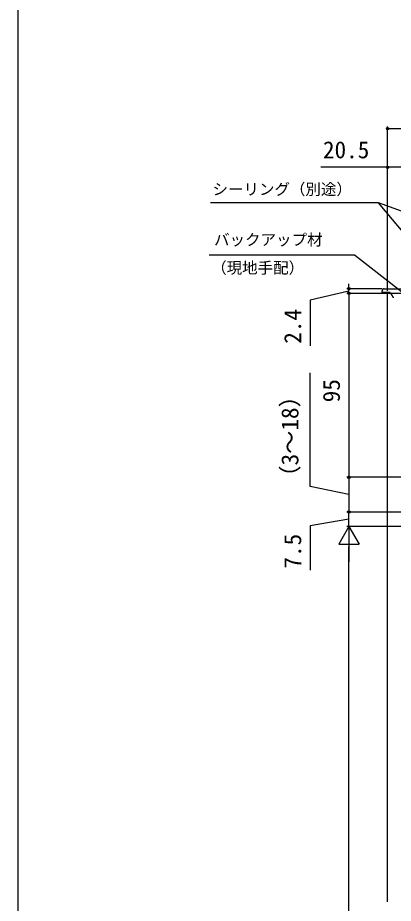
# Model space of a CAD drawing. Units: millimetres, scale not verified. Extents: x -525 to 525, y -783 to 779.
# Drawn here: x -525 to -331.1, y 36.8 to 494.5 of the extents above; entities that cross this region are included whole.
import ezdxf
from ezdxf.enums import TextEntityAlignment as Align

# ---------------------------------------------------------------- set-up
doc = ezdxf.new("R2010")
doc.units = ezdxf.units.MM
doc.header["$LTSCALE"] = 4
for name, color, linetype in [('0-4_YKK_12', 2, 'Continuous'), ('0-5_YKK_13', 4, 'Continuous'), ('0-6_YKK_D', 6, 'Continuous'), ('0-7_YKK_ZWAK', 7, 'Continuous')]:
    doc.layers.add(name, color=color, linetype=linetype)
doc.styles.add('ＭＳ ゴシック', font='')
doc.styles.get('ＭＳ ゴシック').set_extended_font_data('MS Gothic')

msp = doc.modelspace()

# ---------------------------------------------------------------- linework, layer by layer
at = {"layer": '0-4_YKK_12'}
msp.add_line((-334, 37.489), (-334, 352.392), dxfattribs=at)
at = {"layer": '0-5_YKK_13'}
for p, q in [((-336.739, 352.392), (-336.8, 353.392)), ((-335.8, 354.392), (-332.139, 354.392)), ((-332.139, 354.392), (-324.6, 354.392)), ((-334, 352.392), (-336.739, 352.392)), ((-332.758, 352.389), (-334, 352.389)), ((-332.245, 351.767), (-331.958, 351.293))]:
    msp.add_line(p, q, dxfattribs=at)
for points in [[(-332.758, 352.389), (-332.26, 351.792), (-332.245, 351.767)], [(-331.953, 351.304), (-331.17, 349.864), (-331.084, 349.691)]]:
    msp.add_lwpolyline(points, dxfattribs=at)
msp.add_arc((-335.8, 353.392), 1, 90, 180, dxfattribs=at)
at = {"layer": '0-6_YKK_D'}
for p, q in [((-334, 353.392), (-334, 438.2)), ((-334, 437.2), (-272.5, 437.2)), ((-334, 353.389), (-334, 418.2)), ((-336.8, 354.392), (-355, 354.392)), ((-354, 354.392), (-354, 356.942)), ((-354, 351.989), (-354, 354.392)), ((-354, 351.989), (-354, 354.392)), ((-314, 351.989), (-355, 351.989)), ((-354, 351.989), (-354, 256.988)), ((-354, 351.989), (-354, 349.439)), ((-286.1, 256.988), (-355, 256.988)), ((-286.1, 256.988), (-355, 256.988)), ((-354, 256.988), (-354, 238.989)), ((-273, 238.989), (-355, 238.989)), ((-273, 238.989), (-355, 238.989)), ((-354, 231.489), (-354, 238.989)), ((-354, 231.489), (-359.25, 222.396)), ((-281.5, 231.489), (-355, 231.489)), ((-281.5, 231.489), (-355, 231.489)), ((-354, 231.489), (-348.75, 222.396)), ((-354, 231.489), (-354, 213.302)), ((-359.25, 222.396), (-348.75, 222.396)), ((-354, -149.011), (-354, 220.989))]:
    msp.add_line(p, q, dxfattribs=at)
for points in [[(-313.5, 417.2), (-334, 417.2), (-368.505, 417.2)], [(-238.321, 279.267), (-239.96, 281.22), (-338.641, 398.824), (-425.496, 398.824)], [(-217.252, 354.642), (-219.648, 355.514), (-338.641, 398.824), (-425.496, 398.824)], [(-233.2, 279.719), (-235.209, 281.289), (-351.098, 371.831), (-426.088, 371.831)], [(-354, 353.19), (-374, 348.455), (-374, 324.887)], [(-354, 247.988), (-374, 252.232), (-374, 310.982)], [(-354, 235.239), (-374, 231.877), (-374, 208.923)]]:
    msp.add_lwpolyline(points, dxfattribs=at)
for centre in [(-334, 437.2), (-334, 417.2), (-354, 354.392), (-354, 351.989), (-354, 351.989), (-354, 256.988), (-354, 256.988), (-354, 238.989), (-354, 238.989)]:
    msp.add_circle(centre, 0.637, dxfattribs=at)
at = {"layer": '0-7_YKK_ZWAK'}
msp.add_line((-525, 747.2), (-525, -782.8), dxfattribs=at)

# ---------------------------------------------------------------- texts
at = {"layer": '0-6_YKK_D', "style": 'ＭＳ ゴシック'}
for s, height, p in [('20.5', 8.798, (-367.391, 419.2)), ('シーリング（別途）', 5.865, (-424.432, 401.157)), ('バックアップ材', 5.865, (-423.616, 375.054)), ('（現地手配）', 5.865, (-425.116, 360.539))]:
    msp.add_text(s, height=height, dxfattribs=at).set_placement(p, align=Align.BOTTOM_LEFT)
for s, p in [('2.4', (-376, 326.001)), ('95', (-356, 295.727)), ('（3～18）', (-377.432, 251.095)), ('7.5', (-376, 209.764))]:
    msp.add_text(s, height=8.798, rotation=90, dxfattribs=at).set_placement(p, align=Align.BOTTOM_LEFT)

doc.saveas('drawing.dxf')
